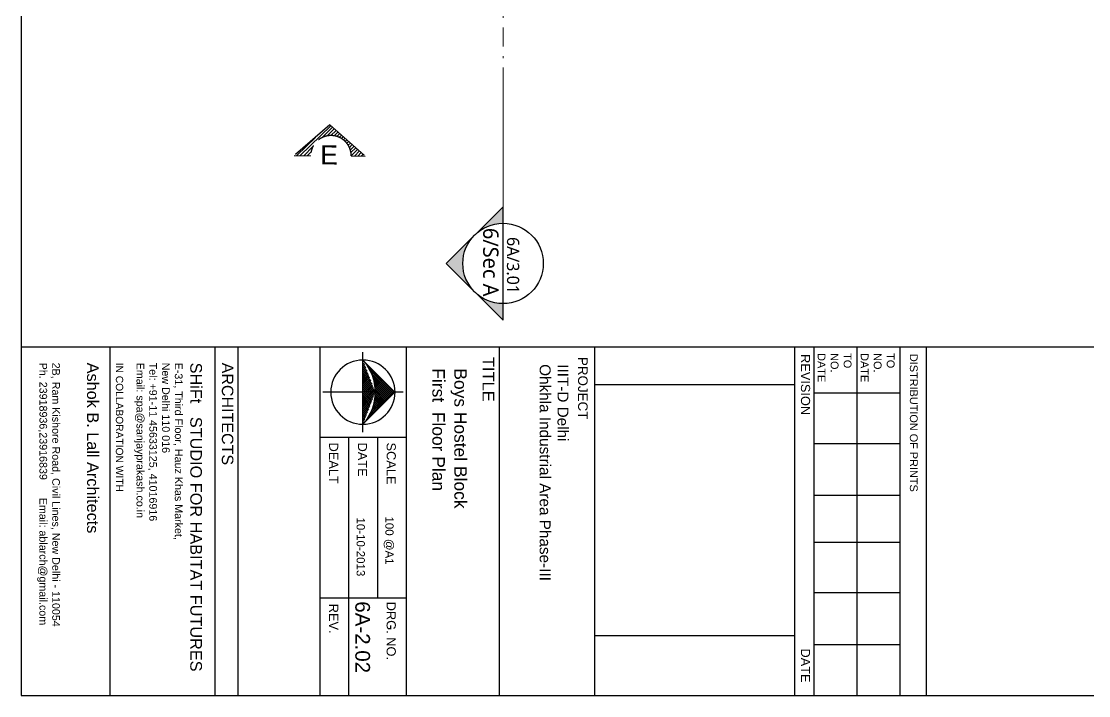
# Model space of a CAD drawing. Header units: millimetres. Extents: x -1127141 to 1597693, y -1835560 to -399335.
# Drawn here: x 1265890 to 1293766, y -561675 to -544053 of the extents above; entities that cross this region are included whole.
import ezdxf
from ezdxf.enums import TextEntityAlignment as Align

# ---------------------------------------------------------------- set-up
doc = ezdxf.new("R2010")
doc.units = ezdxf.units.MM
doc.header["$MEASUREMENT"] = 0
doc.linetypes.add('CENTER2', pattern=[28.575, 19.05, -3.175, 3.175, -3.175])
doc.linetypes.add('Dash dot', pattern=[21, 10, -5, 1, -5])
for name, color, linetype in [('A-Anno Tags', 6, 'Continuous'), ('A-Wall Patt', 8, 'Continuous'), ('Anno_Labels', 7, 'Continuous'), ('L-ELEV', 6, 'Continuous'), ('S-Conc Patt', 9, 'Continuous')]:
    doc.layers.add(name, color=color, linetype=linetype)
for name, color, linetype, lineweight in [('Ann_TitleBlock 2', 5, 'Continuous', 25), ('Anno_Tittleblock', 5, 'Continuous', 13), ('grid', 251, 'CENTER2', 13), ('Section lines', 8, 'Continuous', 13), ('text', 7, 'Continuous', 9)]:
    doc.layers.add(name, color=color, linetype=linetype, lineweight=lineweight)
doc.styles.add('arial', font='arial.ttf', dxfattribs={"height": 100})
doc.styles.get("Standard").update_dxf_attribs({"font": 'trebuc.ttf'})
doc.styles.add('TITLE', font='swissel.ttf', dxfattribs={"height": 4.3})

# ---------------------------------------------------------------- blocks, each defined once
blk = doc.blocks.new('Section Head1')
at = {"layer": 'S-Conc Patt'}
h = blk.add_hatch(color=256, dxfattribs=at)
h.paths.add_polyline_path([(-7.42, 0), (-5.25, 0, -0.198912), (-3.71, 3.71)])
h.paths.add_polyline_path([(3.71, 3.71), (0, 7.42), (-3.71, 3.71, -0.414214)])
h.paths.add_polyline_path([(7.42, 0), (3.71, 3.71, -0.198912), (5.25, 0)])
for p, q in [((0, 7.42), (-7.42, 0)), ((0, 7.42), (7.42, 0)), ((-7.42, 0), (7.42, 0))]:
    blk.add_line(p, q)
blk.add_circle((0, 0), 5.25)
at = {"layer": 'Anno_Labels'}
blk.add_attdef('SECTION_NAME', text='', height=2, dxfattribs=at).set_placement((0, 0), align=Align.BOTTOM_CENTER)
blk.add_attdef('SHEET_NO', text='', height=1.6, dxfattribs=at).set_placement((0, -0.5), align=Align.TOP_CENTER)
blk = doc.blocks.new('Section Grp abc')
at = {"layer": 'Section lines', "linetype": 'Dash dot', "ltscale": 50}
blk.add_line((604554, -166838), (664406, -166838), dxfattribs=at)
at = {"layer": 'Section lines', "color": 3}
blk.add_line((668036, -166838), (664406, -166838), dxfattribs=at)
at = {"layer": 'A-Anno Tags'}
ref = blk.add_blockref('Section Head1', (669521, -166838), dxfattribs=dict(at, xscale=200, yscale=200, zscale=200, rotation=180))
ref.add_attrib('SECTION_NAME', '6/Sec A', dxfattribs={"layer": 'Anno_Labels', "height": 400}).set_placement((669487, -167477), align=Align.BOTTOM_CENTER)
ref.add_attrib('SHEET_NO', '6A/3.01', dxfattribs={"layer": 'Anno_Labels', "height": 320}).set_placement((669574, -166415), align=Align.TOP_CENTER)
blk = doc.blocks.new('Elevation arrow_front-A')
at = {"layer": 'grid', "ltscale": 0.12}
h = blk.add_hatch(dxfattribs=at)
h.set_pattern_fill('ANSI31', color=256, style=0)
h.set_pattern_definition([(45, (8.16109, 34.92827), (-0.08838835, 0.08838835), [])])
h.paths.add_polyline_path([(1.127, -1.616, 1), (-0.997, -1.616), (-1.861, -1.616), (0, 0), (1.861, -1.616)])
at = {"layer": 'grid', "lineweight": -2, "ltscale": 0.125}
for p, q in [((0, 0), (-1.861, -1.616)), ((0, 0), (1.861, -1.616)), ((-1.861, -1.616), (-0.997, -1.616)), ((1.127, -1.616), (1.861, -1.616))]:
    blk.add_line(p, q, dxfattribs=at)
blk.add_arc((0.065, -1.616), 1.062, 0, 180, dxfattribs=at)
at = {"layer": 'grid', "ltscale": 0.12, "style": 'arial'}
blk.add_attdef('D', (-0.498, -2.066), '', height=1, dxfattribs=at)
blk = doc.blocks.new('ELEELE')
at = {"layer": 'L-ELEV', "ltscale": 0.1}
ref = blk.add_blockref('Elevation arrow_front-A', (68502, 216585), dxfattribs=dict(at, xscale=499.0243868003126, yscale=499.0243868003126, zscale=499.0243868003126, rotation=89.60637776585712))
ref.add_attrib('D', 'E', (69532, 216330), dxfattribs={"layer": '0', "ltscale": 0.12, "height": 499, "rotation": 89.6064, "style": 'arial'})
blk = doc.blocks.new('IIITD WD A1- L Format Library')
at = {"layer": 'A-Wall Patt'}
h = blk.add_hatch(dxfattribs=at)
h.set_pattern_fill('ANSI37', color=256, scale=3.12893, angle=-90, style=0)
h.set_pattern_definition([(315, (787.2798, 94.2132), (0.276561, 0.276561), []), (45, (787.2798, 94.2132), (-0.276561, 0.276561), [])])
edge = h.paths.add_edge_path()
edge.add_ellipse((787.28, 75.6), major_axis=(0, -13.19), ratio=0.999632, start_angle=138.4541, end_angle=180, ccw=False)
edge.add_line((796.02, 85.47), (787.28, 94.21))
edge.add_line((787.28, 94.21), (778.54, 85.47))
edge.add_ellipse((787.28, 75.6), major_axis=(0, -13.19), ratio=0.999632, start_angle=180, end_angle=221.5459, ccw=False)
for p, q in [((870, -7.57), (870, 573.91)), ((775, 238.91), (870, 238.91)), ((775, 231.77), (870, 231.77)), ((787.59, 231.77), (787.59, 208.27)), ((801.33, 231.77), (801.33, 208.27)), ((815.48, 231.77), (815.48, 208.27)), ((828.23, 231.77), (828.23, 208.27)), ((841.98, 231.77), (841.98, 208.27)), ((856.12, 231.77), (856.12, 208.27)), ((775, 220.02), (870, 220.02)), ((775, 208.27), (870, 208.27)), ((775, 208.27), (840.13, 208.27)), ((775, 203.05), (870, 203.05)), ((785.25, 203.05), (785.25, 148.57)), ((853.73, 203.05), (853.73, 148.57)), ((775, 148.57), (870, 148.57)), ((775, 122.55), (870, 122.55)), ((775, 97.24), (870, 97.24)), ((775, 97.24), (870, 97.24)), ((787.28, 96.4), (787.28, 94.21)), ((799.51, 73.74), (799.51, 97.24)), ((843.37, 73.74), (843.37, 97.24)), ((787.28, 94.21), (778.54, 85.47)), ((796.02, 85.47), (787.28, 94.21)), ((787.28, 88.78), (787.28, 74.53)), ((799.51, 89.41), (843.37, 89.41)), ((798.21, 85.47), (776.35, 85.47)), ((799.51, 81.57), (843.37, 81.57)), ((843.37, 81.57), (870, 81.57)), ((775, 73.74), (846.02, 73.74)), ((775, 73.74), (870, 73.74)), ((775, 51.39), (870, 51.39)), ((775, 45.13), (870, 45.13)), ((775, 16.54), (870, 16.54)), ((775, -7.57), (870, -7.57))]:
    blk.add_line(p, q)
at = {"extrusion": (0, 0, -1)}
for centre, major_axis, start_param, end_param in [((787.28, 85.47), (0, -8.75), -1.570796, 4.712389), ((787.28, 75.6), (0, -13.19), 2.416481, 3.866705)]:
    blk.add_ellipse(centre, major_axis=major_axis, ratio=0.999632, start_param=start_param, end_param=end_param, dxfattribs=at)
at = {"layer": 'Anno_Tittleblock', "color": 5}
blk.add_lwpolyline([(0, -7.57), (775, -7.57), (775, 573.91), (0, 573.91)], close=True, dxfattribs=at)
at = {"style": 'TITLE'}
for s, height, p in [('PROJECT', 2.611, (777.68, 144.09)), ('TITLE', 3.207, (777.68, 118.06))]:
    blk.add_text(s, height=height, dxfattribs=at).set_placement(p)
at = {"attachment_point": 1}
for s, insert, char_height in [('{\\fSwis721 LtEx BT|b0|i0|c0|p34;DISTRIBUTION OF PRINTS}', (776.85, 236.6), 2.1241), ('{\\fSwis721 LtEx BT|b0|i0|c0|p34;TO\\PNO.\\PDATE}', (776.65, 230.3), 2.1241), ('{\\fSwis721 LtEx BT|b0|i0|c0|p34;TO\\PNO.\\PDATE}', (776.65, 218.56), 2.1241), ('{\\fSwis721 LtEx BT|b0|i0|c0|p34;REVISION}', (776.9, 207.29), 2.4923), ('{\\fSwis721 LtEx BT|b0|i0|c0|p34;DATE}', (857.14, 207.29), 2.4923), ('{\\fSwis721 LtEx BT|b0|i0|c0|p34;SCALE}', (801.02, 94.43), 2.4923), ('{\\fSwis721 LtEx BT|b0|i0|c0|p34;DRG. NO.}', (844.38, 94.43), 2.5), ('{\\fSwis721 LtEx BT|b0|i0|c0|p34;DATE}', (801.02, 86.6), 2.4923), ('{\\fSwis721 LtEx BT|b0|i0|c0|p34;DEALT}', (801.02, 78.77), 2.4923), ('{\\fSwis721 LtEx BT|b0|i0|c0|p34;REV.}', (844.95, 78.77), 2.4923), ('{\\fSwis721 LtEx BT|b0|i0|c0|p34;\\H1.5645x;ARCHITECTS\\H0.6392x;\\P\\H0.99998x;\\P\\H1.586x;SHiFt   STUDIO FOR HABITAT FUTURES\\P\\H0.65838x;E-31, Third Floor, Hauz Khas Market, \\PNew Delhi 110 016\\PTel: +91-11 45633125, 41016916\\PEmail: spa@sanjayprakash.co.in}', (779.24, 50.18), 2), ('{\\fSwis721 LtEx BT|b0|i0|c0|p34;IN COLLABORATION WITH\\P\\P\\H1.586x;Ashok B. Lall Architects\\P\\P\\H0.6584x;2B, Ram Kishore Road, Civil Lines, New Delhi - 110054\\PPh. 23918936,23916839      Email: ablarch@gmail.com}', (779.24, 20.18), 2)]:
    blk.add_mtext(s, dxfattribs=dict(at, insert=insert, char_height=char_height))
at = {"style": 'TITLE'}
for tag, p, height in [('PROJECT NAME 1', (779.17, 137.4), 2.98), ('PROJECT NAME 2', (779.17, 132.23), 2.98), ('PROJECT_NAME_3', (779.17, 127.37), 2.98), ('1:100@A1', (818.06, 91.92), 2.25), ('A-2.03', (844.81, 84.28), 4), ('03.04.11', (821.96, 84.64), 2.25), ('A', (858.85, 75.94), 3.66), ('AC', (827.5, 76.14), 2.25)]:
    blk.add_attdef(tag, p, '', height=height, dxfattribs=at)
for p in [(780.3, 113.01), (780.3, 106.37)]:
    blk.add_attdef('FIRST FLOOR PLAN', text='', height=3.39, dxfattribs=at).set_placement(p, align=Align.TOP_LEFT)

msp = doc.modelspace()

# ---------------------------------------------------------------- linework, layer by layer
at = {"layer": 'A-Wall Patt'}
msp.add_lwpolyline([(1321641.3, -478259.6), (1321641.3, -552566.2), (1265890, -552566.2), (1265890, -478259.6)], close=True, dxfattribs=at)

# ---------------------------------------------------------------- block references
at = {"layer": 'A-Anno Tags', "rotation": 270.0000000000001}
msp.add_blockref('Section Grp abc', (1445308.5, 119140.8), dxfattribs=at)
at = {"layer": 'Ann_TitleBlock 2'}
ref = msp.add_blockref('IIITD WD A1- L Format Library', (1266615.4, -478259.6), dxfattribs=dict(at, xscale=95.87942333735619, yscale=95.87942333735619, zscale=95.87942333735619, rotation=269.9999999999998))
ref.add_attrib('FIRST FLOOR PLAN', 'Boys Hostel Block', dxfattribs={"layer": '0', "height": 325.408, "rotation": 270, "style": 'TITLE'}).set_placement((1277524.3, -553121.2), align=Align.TOP_LEFT)
ref.add_attrib('FIRST FLOOR PLAN', 'First  Floor Plan', dxfattribs={"layer": '0', "height": 325.408, "rotation": 270, "style": 'TITLE'}).set_placement((1276950.8, -553121.2), align=Align.TOP_LEFT)
ref.add_attrib('A-2.03', '6A-2.02', (1274612.7, -559208.7), dxfattribs={"layer": '0', "height": 383.52, "rotation": 270, "style": 'TITLE'})
ref.add_attrib('06.05.04??', '10-10-2013', (1274646.8, -557018.3), dxfattribs={"layer": '0', "height": 215.27, "rotation": 270, "style": 'TITLE'})
ref.add_attrib('1:100@A1', '100 @A1', (1275397, -556992.1), dxfattribs={"layer": '0', "height": 215.27, "rotation": 270, "style": 'TITLE'})
ref.add_attrib('PROJECT NAME 2', 'IIIT-D Delhi', (1279893.4, -553012.3), dxfattribs={"layer": '0', "height": 286.077, "rotation": 270, "style": 'TITLE'})
ref.add_attrib('PROJECT_NAME_3', 'Ohkhla Industrial Area Phase-III', (1279427.7, -553012.3), dxfattribs={"layer": '0', "height": 286.077, "rotation": 270, "style": 'TITLE'})
at = {"layer": 'text', "rotation": 270.0000000000001}
msp.add_blockref('ELEELE', (1057364.1, -478259.6), dxfattribs=at)

doc.saveas('drawing.dxf')
